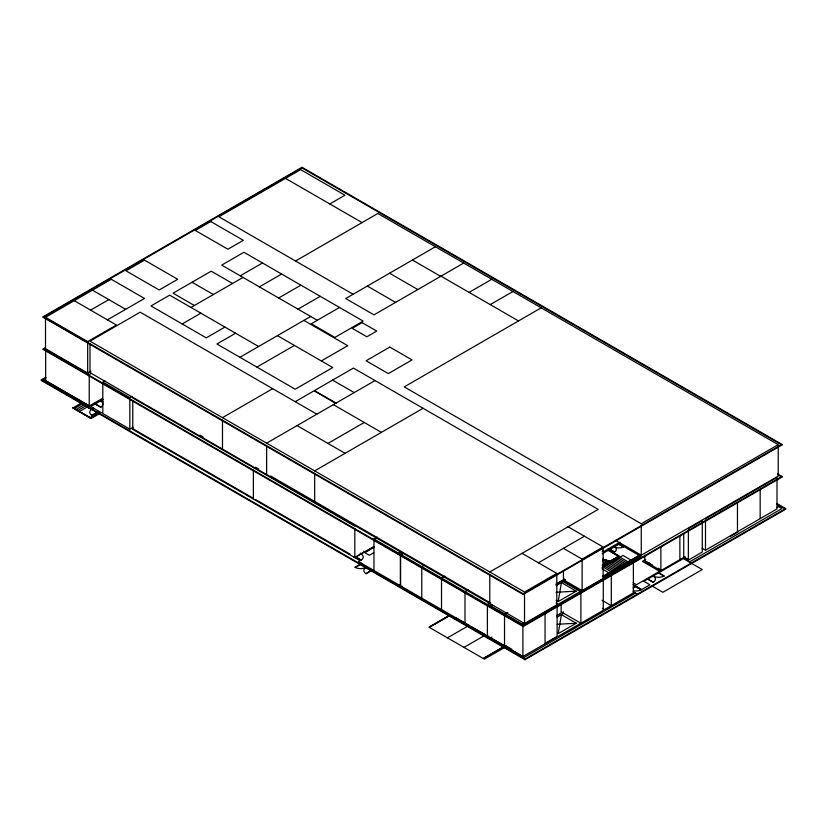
<?xml version="1.0" encoding="UTF-8"?>
<svg xmlns="http://www.w3.org/2000/svg" width="827" height="827" viewBox="0 0 827 827"><rect width="100%" height="100%" fill="white"/><g stroke="black" fill="none" stroke-linecap="round" stroke-linejoin="round"><path stroke-width="1.24" d="M776.718 503.416L785.65 508.574L785.65 509.215L524.99 659.708L41.35 380.482L41.35 379.841L45.826 377.257M777.473 473.892L781.949 476.486L781.939 477.117L523.14 626.535L43.2 349.449L45.433 347.526M45.516 318.529L45.516 348.725L87.672 373.06L91.022 371.127M45.671 350.71L45.671 380.906L89.223 406.047L89.223 374.59L91.435 373.318M102.806 383.346L102.806 413.531L129.829 429.141L129.829 398.945M373.969 570.444L373.969 538.987L377.215 537.116M523.14 626.535L523.14 625.894L781.939 476.476M524.99 659.708L524.99 659.067L785.65 508.574M603.131 548.27L603.131 578.466L582.125 590.592L563.445 579.81L563.445 571.002M611.308 575.468L611.308 605.664L602.004 600.288M683.733 533.529L683.733 557.429L688.364 560.106L702.268 552.085L702.268 521.889M688.364 560.106L688.364 529.911M702.237 548.322L705.503 550.203L705.503 520.007M760.168 518.643L760.168 489.708M778.238 445.929L778.238 476.125L641.266 555.196L615.557 540.351M603.234 558.256L602.986 560.013L604.072 559.424L609.675 561.14M556.075 600.34L558.194 601.56L561.43 582.57M561.43 614.668L558.194 633.658L576.254 623.227L560.044 613.861M43.2 316.71L302.01 167.292L781.939 444.378L781.939 445.019L523.14 594.448L43.2 317.361L43.2 316.71L523.14 593.807L781.939 444.378M43.2 317.361L302.01 167.933L781.939 445.019M90.608 310.135L108.833 299.612M43.2 349.449L45.433 348.167M107.438 319.853L144.498 298.454L111.304 279.288L45.516 317.268L87.672 341.603L116.4 325.021L74.244 300.687M329.808 203.959L344.942 195.213L300.615 169.628L218.928 216.788L353.119 294.267M41.35 380.482L45.826 377.898M43.2 380.906L45.433 379.624M240.243 275.815L262.479 262.976M190.985 307.458L243.024 277.417M182.178 323.957L200.868 313.164M295.528 261.012L377.825 213.49L778.238 444.668L641.266 523.749L404.238 386.891L541.209 307.82M259.389 286.866L281.625 274.026M104.967 380.833L102.806 382.084L129.829 397.684L131.989 396.433M81.191 402.842L80.57 403.194L90.453 408.9L91.073 408.548M73.003 407.918L81.501 403.018M74.244 408.631L90.298 418.266L99.106 413.18M74.554 408.455L82.121 404.083M76.249 409.437L83.816 405.065M77.945 410.419L85.512 406.047M224.954 327.078L206.274 337.861L150.99 305.949L169.669 295.156L258.613 346.513M79.65 411.401L87.217 407.029M89.223 406.047L102.651 398.294M278.689 298.009L300.925 285.17M103.003 399.513L90.763 406.584L101.649 412.869M91.694 408.9L93.234 408.011M93.544 408.187L92.004 409.076A7.867 4.538 0 0 0 92.004 415.495L99.106 411.401M91.694 415.319L97.245 412.115M97.865 412.466L99.416 411.577M235.612 333.229L216.922 344.011L295.218 389.217L332.743 367.55L277.458 335.638M98.485 412.818L90.298 417.552L72.693 407.742L91.228 418.441L99.716 413.531M90.298 417.904L98.795 413.004M297.999 309.153L320.235 296.314M239.933 357.295L310.652 316.462M435.426 246.746L345.707 298.547L373.969 314.86L463.689 263.058M339.535 307.458L311.272 323.781L334.904 337.416L363.156 321.103L243.944 252.276L221.708 265.116L317.299 320.297M129.829 429.141L133.075 427.27M256.918 367.105L294.443 345.438M222.484 417.656L272.672 388.68M321.31 360.954L347.722 345.707L303.86 320.39M469.095 292.396L491.786 279.288M295.218 401.695L314.053 390.82L335.669 403.297M490.246 304.605L512.947 291.507M266.645 443.148L375.044 380.565M327.947 443.417L364.242 422.473M314.673 470.883L423.073 408.29M349.263 554.4L349.883 554.038L255.688 499.663M353.894 557.078L354.669 556.623L360.996 560.282A7.867 4.538 0 0 0 360.996 553.863L360.221 553.418M354.669 557.522L363.932 552.167L369.338 555.289L373.763 552.736M373.732 546.688L354.824 557.605L354.824 528.67M365.017 551.898L373.959 546.73M374.579 547.092L365.627 552.26L363.932 551.278M360.221 563.942L361.389 563.27M361.688 563.445L354.979 567.322A7.867 4.538 0 0 0 366.092 567.322A7.867 4.538 0 0 0 366.092 573.742L372.812 569.865M355.279 567.508L360.841 564.293M398.056 553.687L400.526 552.26L402.997 553.687L400.526 555.113M365.782 573.566L371.344 570.361M371.964 570.713L373.122 570.041L358.453 561.574L360.076 560.634L132.144 429.048M400.454 554.369L402.687 553.077M421.76 566.671L423.92 565.43M398.056 585.785L400.526 584.358M400.526 587.211L402.18 586.26M444.854 576.161L441.525 578.083L441.525 609.54M489.78 571.974L598.19 509.391L353.429 368.087L314.436 390.592L336.062 403.08M465.001 591.636L468.227 589.775M538.429 562.794L584.441 536.227M449.33 615.381L428.944 627.145L484.374 659.15L504.759 647.386M455.729 617.738L469.322 625.584M454.881 618.586L456.039 617.924M489.605 603.286L487.392 604.568L487.392 636.015M487 605.033L489.47 603.607L491.941 605.033L489.47 606.46M563.445 548.353L582.125 559.145L603.131 547.019L568.077 526.778M447.469 637.844L469.012 625.408M471.173 626.659L484.767 634.505M470.325 627.507L471.483 626.835M602.201 551.723L602.976 551.278M619.961 542.181L603.586 551.63L602.666 551.102M602.242 553.842L619.34 543.97M555.754 584.244L564.717 579.065M507.861 612.538L504.532 614.461L504.532 645.918M556.685 584.348L561.119 581.784M564.21 580.254L565.296 579.624M556.085 585.661L563.601 581.319L580.74 591.222L558.194 604.237L556.044 602.997M602.645 564.479L608.858 560.892M602.159 565.12L609.272 561.016M602.769 565.306L618.72 556.095L608.527 550.203M602.873 565.606L619.34 556.095L608.837 550.027M602.532 565.978L618.875 556.54M483.299 634.991L484.457 634.319M463.999 647.386L484.374 635.612M602.066 567.601L623.051 555.486L633.389 561.461L633.389 592.907L604.516 609.582L602.356 608.331M487 637.131L488.654 636.18M489.47 638.558L491.941 637.131M491.558 638.423L505.452 646.094M490.711 639.271L491.869 638.599M558.194 601.56L576.254 591.129L560.044 581.763M602.666 576.419L639.106 555.382M602.976 576.595L639.416 555.558M520.669 624.468L523.14 623.041L525.61 624.468M603.286 576.77L639.726 555.734M688.364 528.649L702.268 520.628M705.503 518.756L776.998 477.479M524.215 623.672L556.798 604.857L556.798 574.662M522.902 656.524L522.902 625.067L557.109 605.323L557.109 636.78L522.902 656.524L373.887 570.485M603.286 578.848L580.895 591.77L561.43 580.533M633.389 561.461L611.308 574.207L602.004 568.831M645.587 559.476L642.352 561.347L659.646 571.333L636.48 584.71L633.162 582.797M556.685 615.805L561.119 613.241L561.119 604.434M562.36 612.528L563.445 611.897M503.684 646.755L504.842 646.094M505.152 646.269L505.917 645.825L511.789 649.216M505.452 646.445L506.227 646.001M557.15 617.138L563.601 613.417M507.003 647.345L520.586 655.18M506.155 648.182L507.313 647.52M651.821 565.389L645.442 561.347M652.048 565.523L652.596 565.213L645.897 561.347M644.822 555.062L644.822 561.347L660.876 570.62L685.118 556.633M633.337 587.056L635.405 585.867M633.079 588.1L636.17 586.312M519.118 655.677L520.276 655.005M776.615 507.551L778.393 506.527M705.503 550.203L776.998 508.925L776.998 478.73M545.686 643.013L556.798 636.594M730.21 536.475L737.932 532.019M558.194 636.325L580.74 623.31M561.43 611.99L580.895 623.227L603.286 610.295L603.286 580.099M523.14 657.992L635.549 593.093M689.294 562.06L781.939 508.574L777.483 506M90.763 408.362L81.191 403.194M556.013 592.277L576.254 591.129M557.284 624.302L576.254 623.227M285.491 178.363L362.081 222.587M440.987 276.166L518.508 320.928M412.415 260.029L440.677 276.342M777.473 474.533L781.939 477.117M389.569 273.23L417.821 289.543M776.718 504.056L785.65 509.215M367.333 286.059L395.585 302.382M232.521 283.475L211.216 271.173L173.07 293.192L194.376 305.504M684.973 557.605L688.829 559.838M192.06 282.234L213.376 294.536M618.11 543.256L640.956 556.447L604.516 577.484L602.356 576.243M617.8 543.432L623.661 546.823A6.554 3.784 0 0 1 614.399 546.823A6.554 3.784 0 0 1 614.399 552.167L608.527 548.777M618.72 544.321L623.351 546.998M332.588 380.12L354.204 392.598M648.678 562.773L650.125 563.611M658.251 572.139L659.026 572.584M657.941 572.315L664.277 575.974A7.867 4.538 0 0 1 653.154 575.974A7.867 4.538 0 0 1 653.154 582.394L646.828 578.735M658.406 572.946L663.967 576.15M610.078 549.314L614.709 551.991M608.227 548.963L609.458 549.676M608.227 550.389L618.41 556.271M618.72 556.447L627.993 561.802M617.335 557.429L626.442 562.691M615.784 558.318L624.902 563.58M614.244 559.207L623.351 564.469M647.913 579.003L653.464 582.218M646.518 578.91L647.293 579.365M612.704 560.106L621.811 565.368M611.153 560.995L620.271 566.257M651.769 585.867L662.882 592.287L702.268 569.555L683.267 558.587L643.892 581.319L649.919 584.803L641.731 589.527L633.027 584.493M609.613 561.884L618.72 567.146M606.139 560.065L608.227 561.264M608.072 562.773L617.18 568.035M602.625 559.807L606.677 562.153M333.353 404.641L381.381 432.366M606.522 563.673L615.639 568.924M602.935 561.771L605.137 563.042M604.982 564.562L614.089 569.824M603.431 565.451L612.549 570.713M602.904 566.929L610.998 571.602M635.095 586.043L641.421 589.703A7.867 4.538 0 0 1 633.265 590.778M635.549 586.674L641.111 589.878M633.172 591.718L637.41 594.158M316.834 414.172L140.176 312.182L89.988 341.158L524.525 592.039L556.798 573.4L522.054 553.346M92.459 290.163L125.663 309.329M564.21 579.365L564.986 579.81M297.069 425.585L345.097 453.32M199.927 435.105L203.018 436.894M255.605 467.255L258.696 469.033M270.667 476.032L315.449 501.886M316.214 502.33L490.556 602.986M132.765 397.952L354.824 526.158M490.556 605.84L521.744 623.847M45.671 349.449L89.223 374.59M373.969 538.987L522.902 625.067M43.2 348.808L523.14 625.894M360.531 553.242L361.306 553.687M95.394 403.907L100.956 407.122M93.854 403.369L100.646 407.297A7.867 4.538 0 0 0 100.646 400.878A7.867 4.538 0 0 0 103.065 401.829M93.544 403.555L94.774 404.269M355.744 556.891L361.306 560.106M133.385 429.048L253.372 498.319M354.359 556.809L355.134 557.253M45.981 380.73L88.293 405.158M41.35 379.841L524.99 659.067M737.467 502.816L737.467 531.751M679.877 535.751L679.877 559.662M660.876 546.719L660.876 570.62M641.266 525L641.266 555.196M582.125 559.145L582.125 590.592M580.895 593.031L580.895 623.227M545.065 613.531L545.065 643.726M524.525 593.3L524.525 623.496L89.988 372.615L89.988 343.681M523.14 593.807L523.14 594.448M489.78 574.496L489.78 603.431M465.001 592.897L465.001 623.093M421.76 567.932L421.76 598.128M400.526 555.589L400.526 585.785M400.454 555.63L400.454 585.826M314.673 473.395L314.673 502.33M302.01 167.292L302.01 167.933M266.645 445.67L266.645 474.605M253.372 470.098L253.372 499.032M222.484 420.168L222.484 449.113M132.765 400.464L132.765 429.409M87.672 341.603L87.672 373.06M659.512 568.831A2.202 1.272 0 0 1 658.426 568.211M645.629 556.23A7.867 4.538 0 0 1 641.959 557.253M210.751 221.522L195.306 230.433L227.89 249.247L243.334 240.326L210.751 221.522M144.498 260.123L125.973 270.822L159.177 289.988L177.702 279.288L144.498 260.123M362.081 322.613L352.199 328.319L366.868 336.796L376.75 331.089L362.081 322.613M389.806 347.082L366.092 360.779L388.328 373.608L412.042 359.921L389.806 347.082M449.33 615.733L429.564 627.145L449.33 615.733M503.374 646.941L483.609 658.354L503.374 646.941"/></g></svg>
